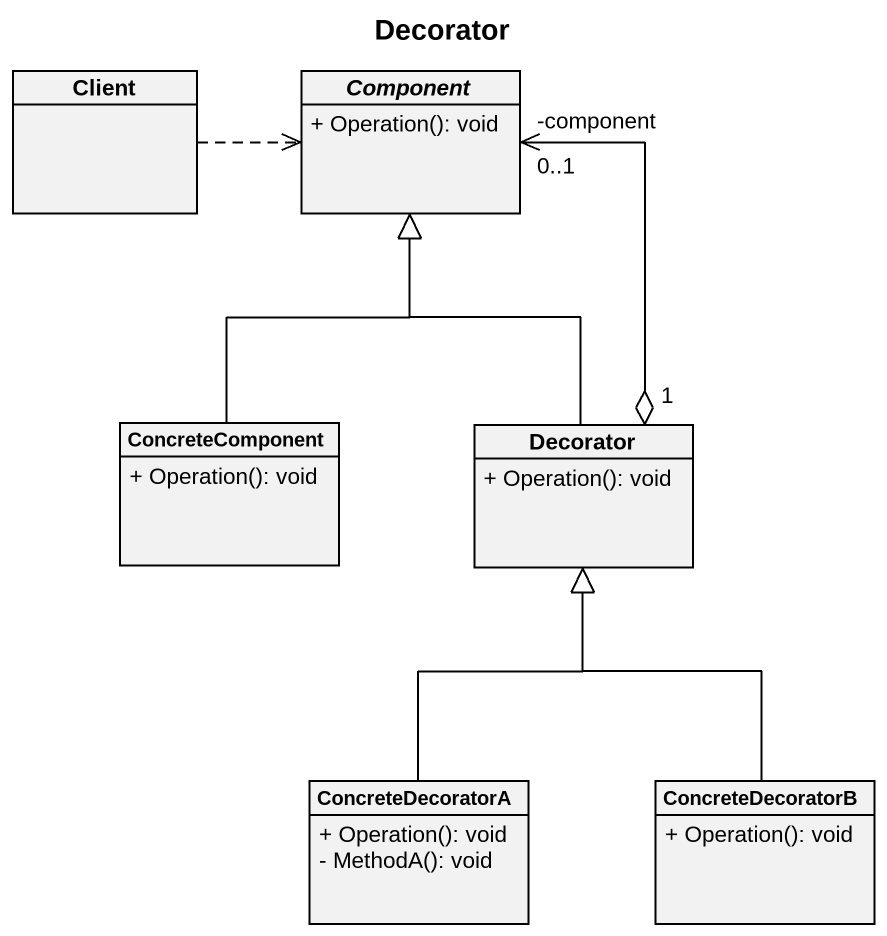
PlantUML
@startuml
title Decorator
hide circle
hide empty members
skinparam classAttributeIconSize 0
class Client
abstract class "Component" as Component_ {
  + Operation(): void
}
class ConcreteComponent {
  + Operation(): void
}
class Decorator {
  + Operation(): void
}
class ConcreteDecoratorA {
  + Operation(): void
  - MethodA(): void
}
class ConcreteDecoratorB {
  + Operation(): void
}
Client .right.> Component_
Component_ "-component\n0..1" <--o "1" Decorator
ConcreteComponent -up-|> Component_
Decorator -up-|> Component_
ConcreteDecoratorA -up-|> Decorator
ConcreteDecoratorB -up-|> Decorator
@enduml
